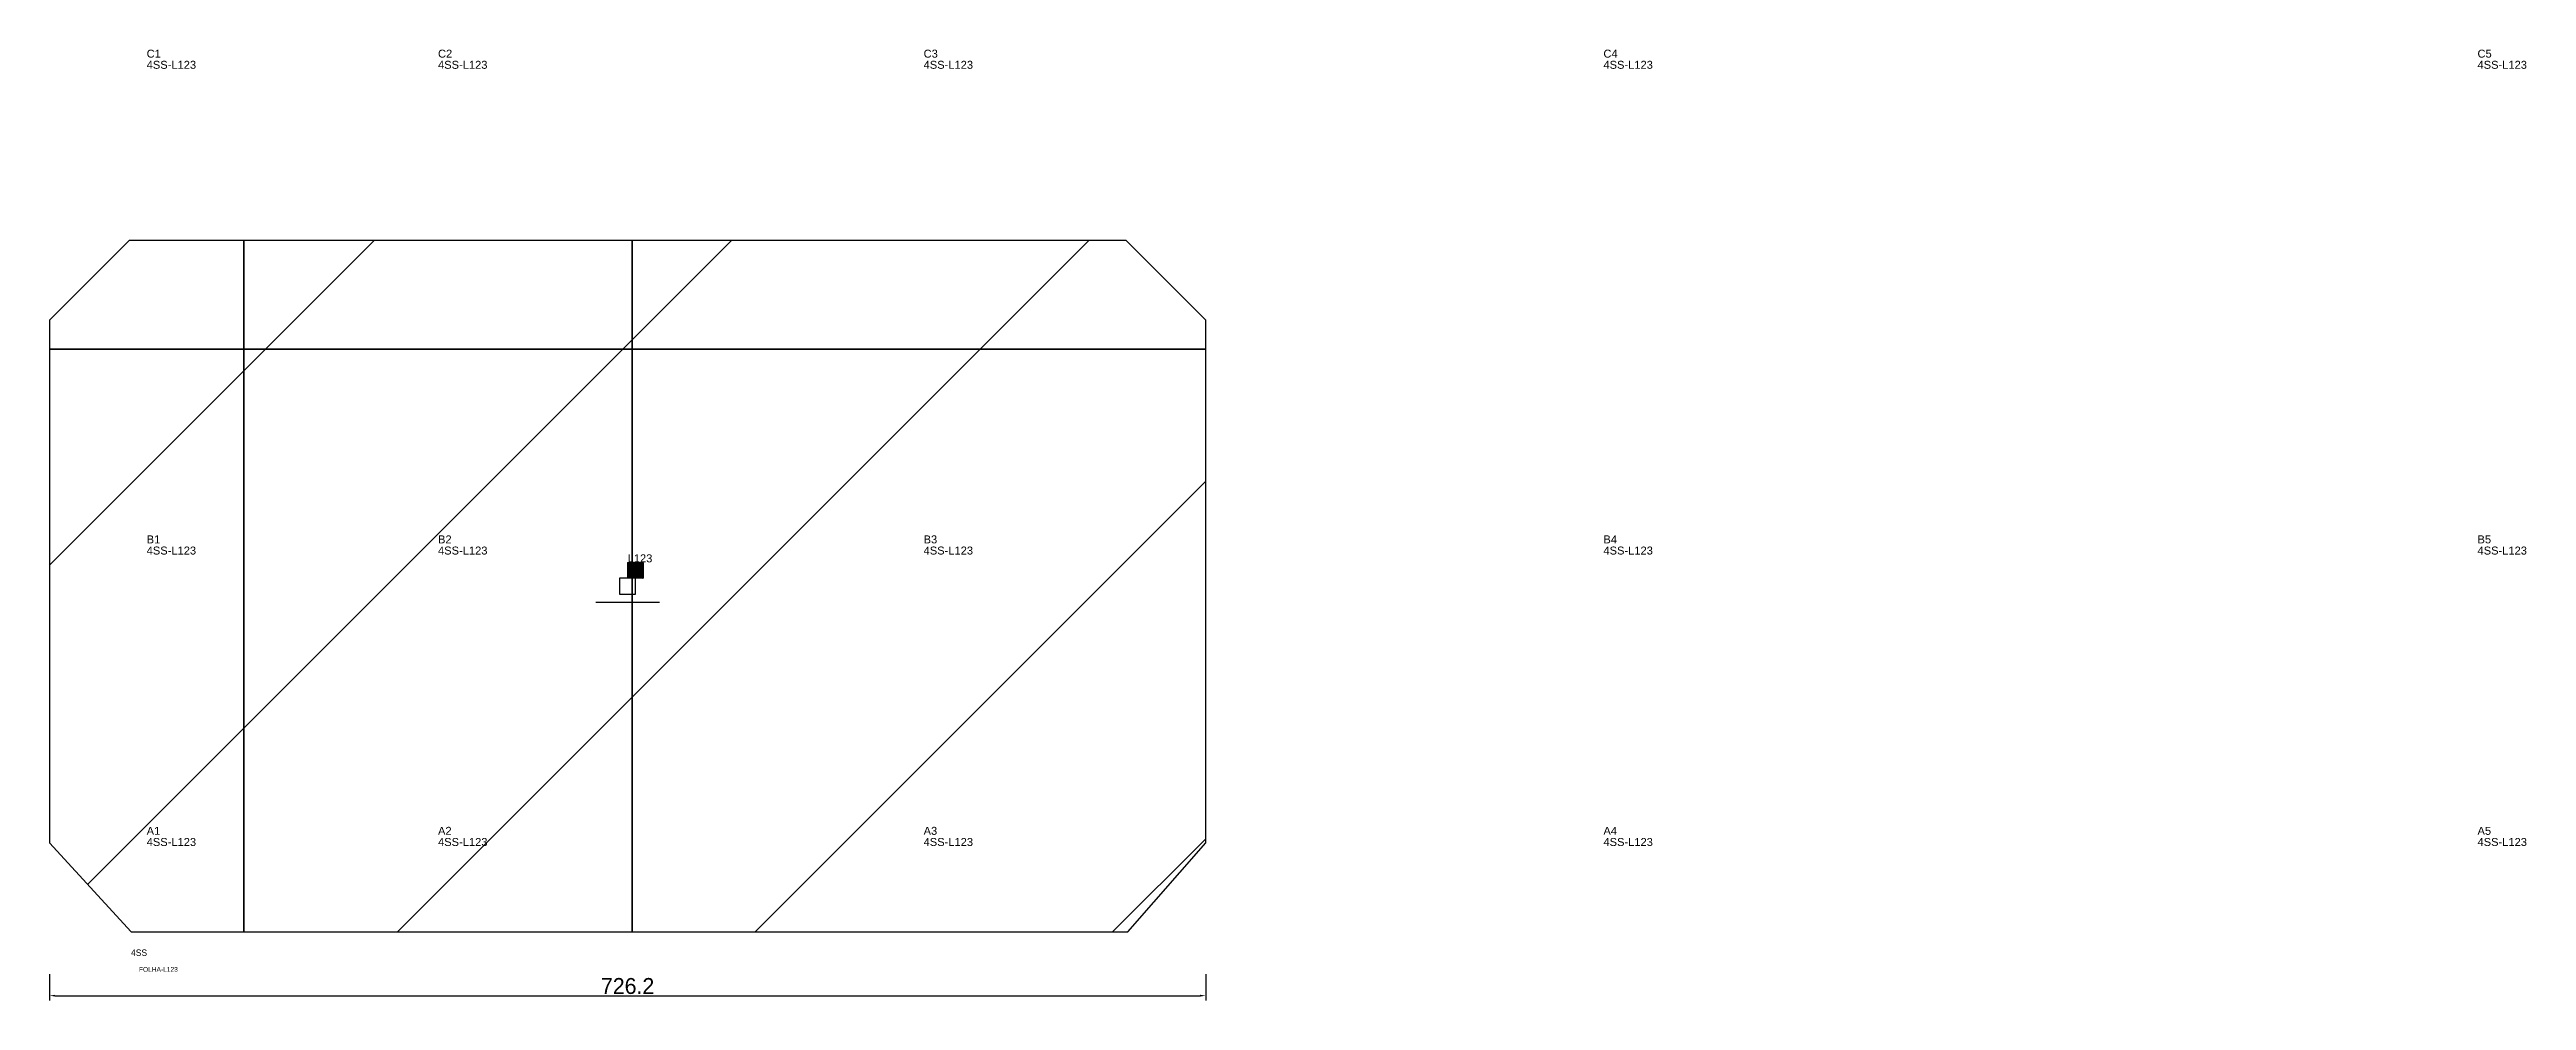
# Model space of a CAD drawing. Header units: metres. Extents: x 222 to 1778, y -276 to 321.
import ezdxf

# ---------------------------------------------------------------- set-up
doc = ezdxf.new("R2010")
doc.units = ezdxf.units.M
for name, color, linetype in [('3', 3, 'CONTINUOUS'), ('AUX00', 7, 'CONTINUOUS'), ('COTA', 241, 'CONTINUOUS'), ('FOLHA', 255, 'CONTINUOUS'), ('Hachura', 251, 'CONTINUOUS'), ('NOMENCLATURA', 7, 'CONTINUOUS'), ('Nível', 160, 'CONTINUOUS'), ('Painéis', 200, 'CONTINUOUS'), ('Pilares', 5, 'CONTINUOUS'), ('REAPROVEITAMENTO', 251, 'CONTINUOUS'), ('SARR_2.2x7', 40, 'CONTINUOUS')]:
    doc.layers.add(name, color=color, linetype=linetype)
doc.styles.add('ARIAL', font='Arial.ttf')
doc.styles.add('STR_STANDARD', font='arial.ttf')
doc.dimstyles.new('EZ DXF', dxfattribs={"dimtxt": 10, "dimasz": 3.5, "dimexe": 3, "dimexo": 1.5, "dimgap": 1, "dimtad": 1, "dimdec": 1, "dimdsep": 46, "dimcen": 2.5, "dimazin": 3, "dimtfac": 1, "dimtmove": 0, "dimatfit": 3})

msp = doc.modelspace()

# ---------------------------------------------------------------- hatches: boundary and pattern name
at = {"layer": 'Hachura'}
h = msp.add_hatch(dxfattribs=at)
h.set_pattern_fill('ANSI31', scale=50)
h.paths.add_polyline_path([(273.37, -232.68), (899.55, -232.68), (948.39, -176.79), (948.39, 151.5), (898.39, 201.5), (272.2, 201.5), (222.2, 151.5), (222.2, -176.79)])
h = msp.add_hatch(dxfattribs=at)
h.set_pattern_fill('ANSI31', scale=50)
h.paths.add_polyline_path([(273.37, -232.68), (899.55, -232.68), (948.39, -176.79), (948.39, 151.5), (898.39, 201.5), (272.2, 201.5), (222.2, 151.5), (222.2, -176.79)])
at = {"layer": 'Reaproveitamento'}
h = msp.add_hatch(dxfattribs=at)
h.set_pattern_fill('SOLID')
h.paths.add_polyline_path([(585.295, -10.59), (595.295, -10.59), (595.295, -0.59), (585.295, -0.59)])
h = msp.add_hatch(dxfattribs=at)
h.set_pattern_fill('SOLID')
h.paths.add_polyline_path([(585.295, -10.59), (595.295, -10.59), (595.295, -0.59), (585.295, -0.59)])

# ---------------------------------------------------------------- linework, layer by layer
at = {"layer": '3'}
for points in [[(344.2, -232.68), (344.2, 201.5)], [(344.2, -232.68), (344.2, 201.5)], [(588.2, -232.68), (588.2, 201.5)], [(588.2, -232.68), (588.2, 201.5)], [(222.2, 133.32), (948.39, 133.32)], [(222.2, 133.32), (948.39, 133.32)]]:
    msp.add_lwpolyline(points, close=True, dxfattribs=at)
at = {"layer": 'Painéis', "color": 200}
for p, q in [((272.2, 201.5), (222.2, 151.5)), ((272.2, 201.5), (222.2, 151.5)), ((898.39, 201.5), (272.2, 201.5)), ((898.39, 201.5), (272.2, 201.5)), ((948.39, 151.5), (898.39, 201.5)), ((948.39, 151.5), (898.39, 201.5)), ((222.2, 151.5), (222.2, -176.79)), ((222.2, 151.5), (222.2, -176.79)), ((948.39, -176.79), (948.39, 151.5)), ((948.39, -176.79), (948.39, 151.5)), ((222.2, -176.79), (273.37, -232.68)), ((222.2, -176.79), (273.37, -232.68)), ((899.55, -232.68), (948.39, -176.79)), ((899.55, -232.68), (948.39, -176.79)), ((273.37, -232.68), (899.55, -232.68)), ((273.37, -232.68), (899.55, -232.68))]:
    msp.add_line(p, q, dxfattribs=at)
at = {"layer": 'Pilares'}
msp.add_lwpolyline([(580.295, -20.59), (590.295, -20.59), (590.295, -10.59), (580.295, -10.59)], close=True, dxfattribs=at)
msp.add_lwpolyline([(580.295, -20.59), (590.295, -20.59), (590.295, -10.59), (580.295, -10.59)], close=True, dxfattribs=at)
at = {"layer": 'SARR_2.2x7'}
msp.add_line((565.295, -25.59), (605.295, -25.59), dxfattribs=at)
msp.add_line((565.295, -25.59), (605.295, -25.59), dxfattribs=at)

# ---------------------------------------------------------------- texts
at = {"layer": '3', "style": 'STR_STANDARD'}
for s, p in [('C1', (283.2, 316.32)), ('C1', (283.2, 316.32)), ('C2', (466.2, 316.32)), ('C2', (466.2, 316.32)), ('C3', (771.2, 316.32)), ('C3', (771.2, 316.32)), ('C4', (1198.2, 316.32)), ('C4', (1198.2, 316.32)), ('C5', (1747.2, 316.32)), ('C5', (1747.2, 316.32)), ('B1', (283.2, 11.32)), ('B1', (283.2, 11.32)), ('B2', (466.2, 11.32)), ('B2', (466.2, 11.32)), ('B3', (771.2, 11.32)), ('B3', (771.2, 11.32)), ('B4', (1198.2, 11.32)), ('B4', (1198.2, 11.32)), ('B5', (1747.2, 11.32)), ('B5', (1747.2, 11.32)), ('A1', (283.2, -171.68)), ('A1', (283.2, -171.68)), ('A2', (466.2, -171.68)), ('A2', (466.2, -171.68)), ('A3', (771.2, -171.68)), ('A3', (771.2, -171.68)), ('A4', (1198.2, -171.68)), ('A4', (1198.2, -171.68)), ('A5', (1747.2, -171.68)), ('A5', (1747.2, -171.68))]:
    msp.add_text(s, height=5, dxfattribs=at).set_placement(p)
at = {"layer": 'AUX00', "style": 'STR_STANDARD'}
for p in [(283.2, 309.32), (283.2, 309.32), (466.2, 309.32), (466.2, 309.32), (771.2, 309.32), (771.2, 309.32), (1198.2, 309.32), (1198.2, 309.32), (1747.2, 309.32), (1747.2, 309.32), (283.2, 4.32), (283.2, 4.32), (466.2, 4.32), (466.2, 4.32), (771.2, 4.32), (771.2, 4.32), (1198.2, 4.32), (1198.2, 4.32), (1747.2, 4.32), (1747.2, 4.32), (283.2, -178.68), (283.2, -178.68), (466.2, -178.68), (466.2, -178.68), (771.2, -178.68), (771.2, -178.68), (1198.2, -178.68), (1198.2, -178.68), (1747.2, -178.68), (1747.2, -178.68)]:
    msp.add_text('4SS-L123', height=5, dxfattribs=at).set_placement(p)
at = {"layer": 'FOLHA'}
msp.add_text('FOLHA-L123', height=3, dxfattribs=at).set_placement((278.37, -257.68))
msp.add_text('FOLHA-L123', height=3, dxfattribs=at).set_placement((278.37, -257.68))
at = {"layer": 'NOMENCLATURA', "insert": (585.295, 4.41), "char_height": 5, "attachment_point": 1, "style": 'ARIAL'}
msp.add_mtext('L123', dxfattribs=at)
msp.add_mtext('L123', dxfattribs=at)
at = {"layer": 'Nível'}
msp.add_text('4SS', height=4, dxfattribs=at).set_placement((273.37, -247.68))
msp.add_text('4SS', height=4, dxfattribs=at).set_placement((273.37, -247.68))

# ---------------------------------------------------------------- dimensions: what is measured, and where the dimension line sits
at = {"layer": 'COTA'}
msp.add_linear_dim(base=(222.2, -272.68), p1=(222.2, -257.68), p2=(948.39, -257.68), dimstyle='EZ DXF', dxfattribs=at).render()
msp.add_linear_dim(base=(222.2, -272.68), p1=(222.2, -257.68), p2=(948.39, -257.68), dimstyle='EZ DXF', dxfattribs=at).render()

doc.saveas('drawing.dxf')
